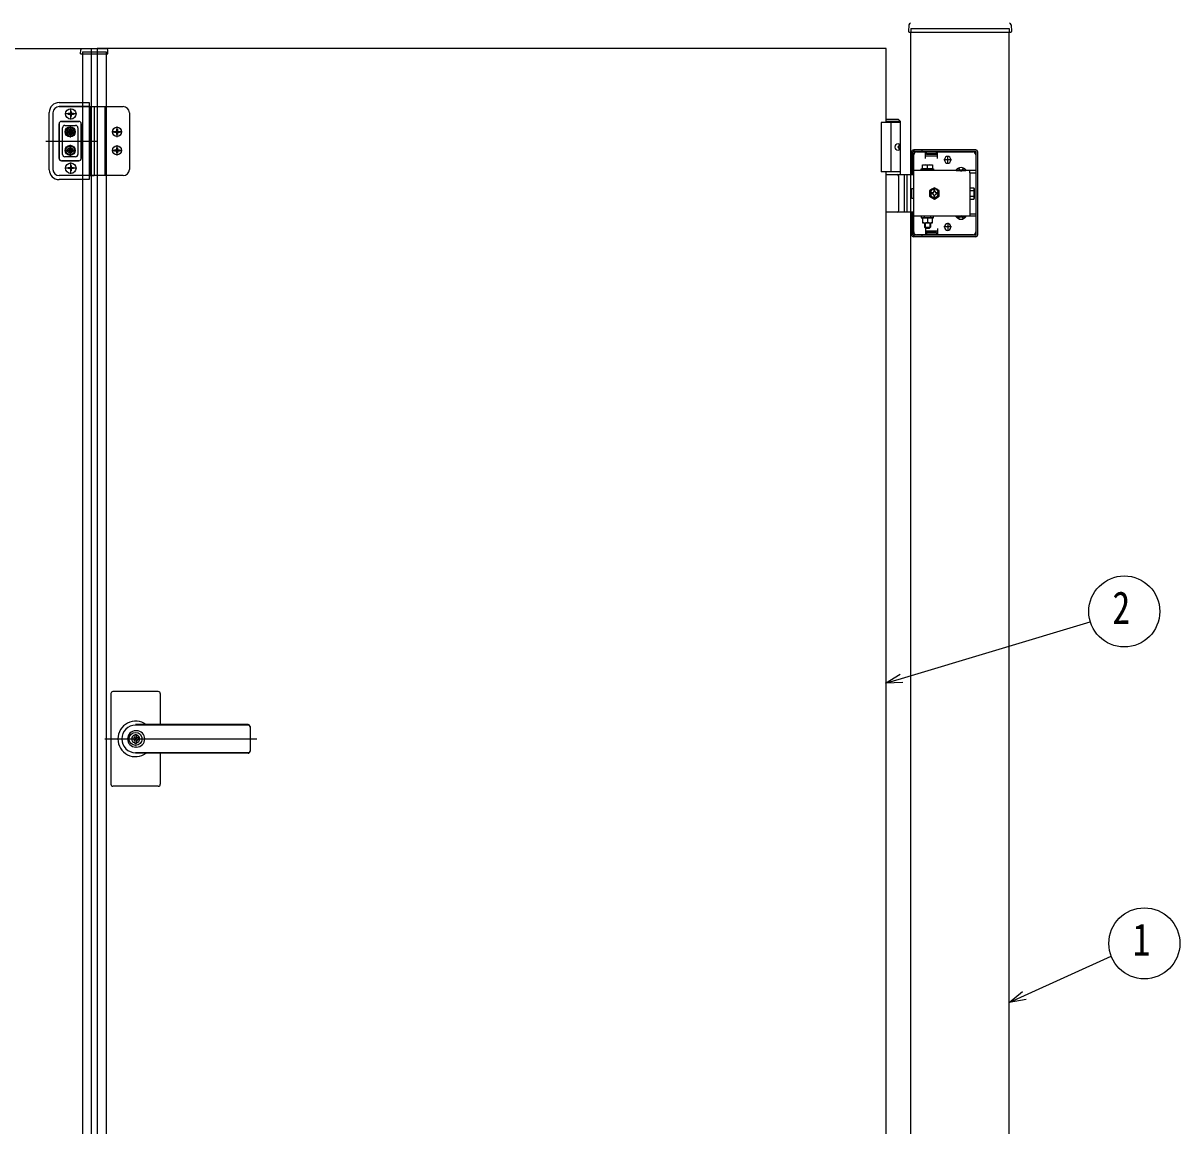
# Model space of a CAD drawing. Units: millimetres, scale not verified. Extents: x -4205 to 4205, y -2970 to 2970.
# Drawn here: x -1099 to 74, y 554 to 1672 of the extents above; entities that cross this region are included whole.
import ezdxf
from ezdxf.enums import TextEntityAlignment as Align

# ---------------------------------------------------------------- set-up
doc = ezdxf.new("R2010")
doc.units = ezdxf.units.MM
doc.header["$LTSCALE"] = 12
doc.layers.add('0-4_YKK_A1', color=4, linetype='Continuous')
doc.layers.add('0-5_YKK_D', color=6, linetype='Continuous')
doc.styles.add('ＭＳ ゴシック', font='')
doc.styles.get('ＭＳ ゴシック').set_extended_font_data('MS Gothic')

msp = doc.modelspace()

# ---------------------------------------------------------------- linework, layer by layer
at = {"layer": '0-4_YKK_A1'}
for p, q in [((-200.73, 1670.19), (-201.08, 1663.53)), ((-198.98, 1666.5), (-198.98, 1663)), ((-97.23, 1670.19), (-96.88, 1663.53)), ((-200.58, 1663), (-97.38, 1663)), ((-198.98, -33.5), (-198.98, 1663)), ((-98.98, -33.5), (-98.98, 1663)), ((-1040.88, 1641), (-1040.67, 1645.05)), ((-1014.29, 1646), (-1039.67, 1646)), ((-1038.98, 1643), (-1014.98, 1643)), ((-1038.98, 1643), (-1038.98, 1641)), ((-1014.98, 1643), (-1014.98, 1641)), ((-1013.08, 1641), (-1013.29, 1645.05)), ((-223.98, 1571.5), (-223.98, 1646.5)), ((-1040.88, 1641), (-1013.08, 1641)), ((-1038.98, 1641), (-1038.98, 52)), ((-1014.98, 1641), (-1014.98, 52)), ((-1062.61, 1591.5), (-1031.98, 1591.5)), ((-1031.98, 1587.5), (-1062.61, 1587.5)), ((-1062.61, 1587.5), (-997.61, 1587.5)), ((-1050.73, 1574.31), (-1050.73, 1585.69)), ((-1031.98, 1591.5), (-1031.98, 1513.5)), ((-1030.73, 1587.5), (-1030.73, 1517.5)), ((-1030.11, 1587.5), (-1030.11, 1517.5)), ((-1026.98, 1587.5), (-1026.98, 1517.5)), ((-1016.36, 1587.5), (-1016.36, 1517.5)), ((-1072.61, 1523.5), (-1072.61, 1581.5)), ((-1068.86, 1581.25), (-1068.86, 1523.75)), ((-1068.86, 1581.25), (-1068.86, 1523.75)), ((-1060.11, 1572.5), (-1042.61, 1572.5)), ((-1042.61, 1572.5), (-1060.11, 1572.5)), ((-1042.61, 1572.5), (-1060.11, 1572.5)), ((-1045.04, 1580), (-1056.42, 1580)), ((-1047.61, 1580), (-1053.86, 1580)), ((-1053.32, 1580.44), (-1053.32, 1579.56)), ((-1051.79, 1580.44), (-1053.32, 1580.44)), ((-1051.79, 1579.56), (-1053.32, 1579.56)), ((-1050.29, 1582.59), (-1051.17, 1582.59)), ((-1051.17, 1582.59), (-1051.17, 1581.06)), ((-1051.17, 1578.94), (-1051.17, 1577.41)), ((-1050.29, 1577.41), (-1051.17, 1577.41)), ((-1050.73, 1576.87), (-1050.73, 1583.12)), ((-1050.29, 1582.59), (-1050.29, 1581.06)), ((-1050.29, 1578.94), (-1050.29, 1577.41)), ((-1048.14, 1580.44), (-1049.67, 1580.44)), ((-1048.14, 1579.56), (-1049.67, 1579.56)), ((-1048.14, 1580.44), (-1048.14, 1579.56)), ((-991.36, 1581.25), (-991.36, 1523.75)), ((-211.48, 1574.5), (-223.98, 1574.5)), ((-209.48, 1572.5), (-223.98, 1572.5)), ((-211.48, 1574.5), (-209.48, 1572.5)), ((-209.48, 1518.5), (-209.48, 1572.5)), ((-1062.61, 1570), (-1062.61, 1535)), ((-1062.61, 1535), (-1062.61, 1570)), ((-1062.61, 1570), (-1062.61, 1535)), ((-1059.18, 1539.05), (-1059.18, 1565.95)), ((-1056.98, 1561.87), (-1045.73, 1561.87)), ((-1056.68, 1568.45), (-1046.03, 1568.45)), ((-1051.36, 1567.5), (-1051.36, 1556.25)), ((-1050.84, 1560.34), (-1050.84, 1559.31)), ((-1043.53, 1565.95), (-1043.53, 1539.05)), ((-1040.11, 1570), (-1040.11, 1535)), ((-1040.11, 1535), (-1040.11, 1570)), ((-1040.11, 1535), (-1040.11, 1570)), ((-998.54, 1561.87), (-1009.17, 1561.87)), ((-1009.04, 1561.87), (-998.67, 1561.87)), ((-1006.42, 1562.31), (-1006.42, 1561.44)), ((-1006.42, 1562.31), (-1004.92, 1562.31)), ((-1006.42, 1561.44), (-1004.92, 1561.44)), ((-1004.29, 1564.44), (-1003.42, 1564.44)), ((-1004.29, 1564.44), (-1004.29, 1562.94)), ((-1004.29, 1560.81), (-1004.29, 1559.31)), ((-1003.86, 1556.56), (-1003.86, 1567.19)), ((-1003.86, 1556.69), (-1003.86, 1567.06)), ((-1003.42, 1564.44), (-1003.42, 1562.94)), ((-1003.42, 1560.81), (-1003.42, 1559.31)), ((-1002.79, 1562.31), (-1001.29, 1562.31)), ((-1002.79, 1561.44), (-1001.29, 1561.44)), ((-1001.29, 1562.31), (-1001.29, 1561.44)), ((-218.98, 1571.5), (-218.98, 1521.5)), ((-1076.1, 1552.5), (-1023.49, 1552.5)), ((-1051.36, 1548.75), (-1051.36, 1537.5)), ((-1004.29, 1559.31), (-1003.42, 1559.31)), ((-1003.86, 1537.81), (-1003.86, 1548.44)), ((-210.78, 1548.6), (-210.18, 1548.6)), ((-1056.98, 1543.12), (-1045.73, 1543.12)), ((-1050.84, 1541.59), (-1050.84, 1540.56)), ((-998.54, 1543.12), (-1009.17, 1543.12)), ((-1009.04, 1543.12), (-998.67, 1543.12)), ((-1006.42, 1543.56), (-1006.42, 1542.69)), ((-1006.42, 1543.56), (-1004.92, 1543.56)), ((-1006.42, 1542.69), (-1004.92, 1542.69)), ((-1004.29, 1545.69), (-1003.42, 1545.69)), ((-1004.29, 1545.69), (-1004.29, 1544.19)), ((-1004.29, 1542.06), (-1004.29, 1540.56)), ((-1004.29, 1540.56), (-1003.42, 1540.56)), ((-1003.86, 1537.94), (-1003.86, 1548.31)), ((-1003.42, 1545.69), (-1003.42, 1544.19)), ((-1003.42, 1542.06), (-1003.42, 1540.56)), ((-1002.79, 1543.56), (-1001.29, 1543.56)), ((-1002.79, 1542.69), (-1001.29, 1542.69)), ((-1001.29, 1543.56), (-1001.29, 1542.69)), ((-211.79, 1546.92), (-211.2, 1546.92)), ((-211.79, 1546.08), (-211.2, 1546.08)), ((-210.78, 1544.4), (-210.18, 1544.4)), ((-197.98, 1518.5), (-197.98, 1541.5)), ((-196.48, 1518.5), (-196.48, 1541.5)), ((-132.98, 1543.5), (-195.98, 1543.5)), ((-132.98, 1542), (-195.98, 1542)), ((-195.98, 1460.5), (-195.98, 1538.5)), ((-195.48, 1542), (-195.48, 1543.5)), ((-192.98, 1541.5), (-183.98, 1541.5)), ((-187.48, 1542), (-187.48, 1543.5)), ((-183.98, 1535), (-183.98, 1541.5)), ((-183.98, 1540.5), (-171.98, 1540.5)), ((-183.98, 1537.5), (-171.98, 1537.5)), ((-182.98, 1539), (-182.98, 1542)), ((-172.98, 1539), (-182.98, 1539)), ((-172.98, 1539), (-172.98, 1542)), ((-171.98, 1535), (-171.98, 1541.5)), ((-171.98, 1541.5), (-135.98, 1541.5)), ((-161.48, 1529.5), (-161.48, 1537.5)), ((-132.98, 1538.5), (-132.98, 1520.2)), ((-132.48, 1457.5), (-132.48, 1541.5)), ((-130.98, 1457.5), (-130.98, 1541.5)), ((-1042.61, 1532.5), (-1060.11, 1532.5)), ((-1060.11, 1532.5), (-1042.61, 1532.5)), ((-1060.11, 1532.5), (-1042.61, 1532.5)), ((-1046.03, 1536.55), (-1056.68, 1536.55)), ((-1045.04, 1525), (-1056.42, 1525)), ((-1047.61, 1525), (-1053.86, 1525)), ((-1053.32, 1525.44), (-1053.32, 1524.56)), ((-1051.79, 1525.44), (-1053.32, 1525.44)), ((-1050.29, 1527.59), (-1051.17, 1527.59)), ((-1051.17, 1527.59), (-1051.17, 1526.06)), ((-1050.73, 1519.31), (-1050.73, 1530.69)), ((-1050.73, 1521.87), (-1050.73, 1528.12)), ((-1050.29, 1527.59), (-1050.29, 1526.06)), ((-1048.14, 1525.44), (-1049.67, 1525.44)), ((-1048.14, 1525.44), (-1048.14, 1524.56)), ((-186.98, 1528.3), (-176.98, 1528.3)), ((-186.98, 1524.3), (-186.98, 1528.3)), ((-181.98, 1524.3), (-181.98, 1527.87)), ((-176.98, 1528.3), (-176.98, 1524.3)), ((-157.48, 1533.5), (-165.48, 1533.5)), ((-164.73, 1533.25), (-164.73, 1533.75)), ((-158.23, 1533.25), (-158.23, 1533.75)), ((-150.33, 1525.2), (-149.13, 1522.73)), ((-145.63, 1525.2), (-146.84, 1522.73)), ((-1031.98, 1517.5), (-1062.61, 1517.5)), ((-997.61, 1517.5), (-1062.61, 1517.5)), ((-1031.98, 1513.5), (-1062.61, 1513.5)), ((-1051.79, 1524.56), (-1053.32, 1524.56)), ((-1051.17, 1523.94), (-1051.17, 1522.41)), ((-1050.29, 1522.41), (-1051.17, 1522.41)), ((-1050.29, 1523.94), (-1050.29, 1522.41)), ((-1048.14, 1524.56), (-1049.67, 1524.56)), ((-1031.98, 1517.5), (-1026.98, 1517.5)), ((-209.48, 1521.5), (-228.98, 1521.5)), ((-223.98, 171.5), (-223.98, 1521.5)), ((-223.98, 1518.5), (-198.98, 1518.5)), ((-211.17, 1482), (-211.17, 1517)), ((-205.48, 1518.5), (-205.48, 1480.5)), ((-202.98, 1518.5), (-202.98, 1480.5)), ((-198.98, 1518.5), (-195.98, 1518.5)), ((-196.48, 1520.2), (-197.98, 1520.2)), ((-132.98, 1522.7), (-195.98, 1522.7)), ((-188.23, 1524.3), (-175.73, 1524.3)), ((-188.23, 1522.7), (-188.23, 1524.3)), ((-175.73, 1522.7), (-188.23, 1522.7)), ((-176.98, 1524.3), (-186.98, 1524.3)), ((-175.73, 1524.3), (-175.73, 1522.7)), ((-152.73, 1523.21), (-143.23, 1523.21)), ((-152.73, 1523.21), (-152.73, 1522.7)), ((-152.73, 1522.7), (-143.23, 1522.7)), ((-149.13, 1522.73), (-147.98, 1522.12)), ((-146.84, 1522.73), (-147.98, 1522.12)), ((-143.23, 1523.21), (-143.23, 1522.7)), ((-138.98, 1520.2), (-138.98, 1522.7)), ((-138.98, 1520.2), (-132.98, 1520.2)), ((-138.98, 1520.2), (-138.98, 1478.8)), ((-174.98, 1505.27), (-179.98, 1502.39)), ((-179.98, 1502.39), (-179.98, 1496.61)), ((-175.58, 1502.65), (-175.58, 1501.41)), ((-174.38, 1502.65), (-175.58, 1502.65)), ((-169.98, 1502.39), (-174.98, 1505.27)), ((-174.38, 1501.41), (-174.38, 1502.65)), ((-169.98, 1496.61), (-169.98, 1502.39)), ((-138.68, 1503.4), (-138.98, 1503.4)), ((-138.68, 1505.27), (-135.13, 1505.27)), ((-138.68, 1493.73), (-138.68, 1505.27)), ((-138.68, 1495.6), (-138.68, 1503.4)), ((-138.68, 1502.39), (-135.13, 1502.39)), ((-134.68, 1504.5), (-135.13, 1505.27)), ((-134.68, 1504.5), (-134.68, 1494.5)), ((-179.98, 1496.61), (-174.98, 1493.73)), ((-178.13, 1498.9), (-176.89, 1498.9)), ((-175.58, 1497.59), (-175.58, 1496.35)), ((-174.98, 1493.73), (-169.98, 1496.61)), ((-171.83, 1500.1), (-173.07, 1500.1)), ((-173.07, 1498.9), (-171.83, 1498.9)), ((-171.83, 1498.9), (-171.83, 1500.1)), ((-138.68, 1495.6), (-138.98, 1495.6)), ((-138.68, 1496.61), (-135.13, 1496.61)), ((-138.68, 1493.73), (-135.13, 1493.73)), ((-134.68, 1494.5), (-135.13, 1493.73)), ((-198.98, 1480.5), (-223.98, 1480.5)), ((-195.98, 1480.5), (-198.98, 1480.5)), ((-197.98, 1457.5), (-197.98, 1480.5)), ((-196.48, 1478.8), (-197.98, 1478.8)), ((-196.48, 1457.5), (-196.48, 1480.5)), ((-138.98, 1478.8), (-138.98, 1476.3)), ((-138.98, 1478.8), (-132.98, 1478.8)), ((-132.98, 1478.8), (-132.98, 1460.5)), ((-132.98, 1476.3), (-195.98, 1476.3)), ((-175.73, 1476.3), (-188.23, 1476.3)), ((-188.23, 1476.3), (-188.23, 1474.7)), ((-188.23, 1474.7), (-175.73, 1474.7)), ((-186.98, 1474.7), (-186.98, 1469.7)), ((-176.98, 1474.7), (-186.98, 1474.7)), ((-186.98, 1469.7), (-176.98, 1469.7)), ((-185.18, 1476.3), (-185.18, 1474.7)), ((-184.98, 1469.7), (-184.98, 1465.3)), ((-184.44, 1469.7), (-184.44, 1464.76)), ((-181.98, 1474.7), (-181.98, 1470.13)), ((-179.52, 1469.7), (-179.52, 1464.76)), ((-178.98, 1469.7), (-178.98, 1465.3)), ((-178.78, 1476.3), (-178.78, 1474.7)), ((-176.98, 1469.7), (-176.98, 1474.7)), ((-175.73, 1474.7), (-175.73, 1476.3)), ((-161.48, 1469.5), (-161.48, 1461.5)), ((-152.73, 1476.3), (-143.23, 1476.3)), ((-152.73, 1475.79), (-152.73, 1476.3)), ((-152.73, 1475.79), (-143.23, 1475.79)), ((-150.33, 1473.8), (-149.13, 1476.27)), ((-149.13, 1476.27), (-147.98, 1476.88)), ((-146.84, 1476.27), (-147.98, 1476.88)), ((-145.63, 1473.8), (-146.84, 1476.27)), ((-143.23, 1475.79), (-143.23, 1476.3)), ((-132.98, 1457), (-195.98, 1457)), ((-132.98, 1455.5), (-195.98, 1455.5)), ((-195.48, 1455.5), (-195.48, 1457)), ((-183.98, 1457.5), (-192.98, 1457.5)), ((-187.48, 1455.5), (-187.48, 1457)), ((-184.98, 1465.3), (-178.98, 1465.3)), ((-184.98, 1465.3), (-183.98, 1464.3)), ((-183.98, 1464.3), (-179.98, 1464.3)), ((-183.98, 1464), (-183.98, 1457.5)), ((-183.98, 1461.5), (-171.98, 1461.5)), ((-183.98, 1458.5), (-171.98, 1458.5)), ((-182.98, 1460), (-182.98, 1457)), ((-172.98, 1460), (-182.98, 1460)), ((-178.98, 1465.3), (-179.98, 1464.3)), ((-172.98, 1460), (-172.98, 1457)), ((-171.98, 1464), (-171.98, 1457.5)), ((-135.98, 1457.5), (-171.98, 1457.5)), ((-157.48, 1465.5), (-165.48, 1465.5)), ((-164.73, 1465.75), (-164.73, 1465.25)), ((-158.23, 1465.75), (-158.23, 1465.25)), ((-1009.98, 992.5), (-1009.98, 900.5)), ((-961.98, 994.5), (-1007.98, 994.5)), ((-959.98, 992.5), (-959.98, 961.07)), ((-985.88, 951.05), (-985.88, 948)), ((-985.88, 951.05), (-984.08, 951.05)), ((-870.98, 961), (-984.98, 961)), ((-870.98, 960.5), (-984.98, 960.5)), ((-983.98, 954.7), (-984.98, 954.7)), ((-984.08, 951.05), (-984.08, 948.45)), ((-868.97, 959), (-868.97, 933.95)), ((-1016.15, 946.5), (-861.99, 946.5)), ((-984.56, 947.18), (-985.88, 948)), ((-984.56, 945.82), (-985.88, 945)), ((-985.88, 945), (-985.88, 941.95)), ((-985.88, 941.95), (-984.08, 941.95)), ((-984.08, 944.55), (-984.08, 941.95)), ((-982.28, 947.5), (-983.9, 948.17)), ((-983.9, 944.83), (-982.28, 945.5)), ((-982.28, 947.5), (-982.28, 945.5)), ((-983.98, 938.3), (-984.98, 938.3)), ((-870.98, 932.5), (-984.98, 932.5)), ((-870.98, 932), (-984.98, 932)), ((-959.98, 931.94), (-959.98, 900.5)), ((-961.98, 898.5), (-1007.98, 898.5))]:
    msp.add_line(p, q, dxfattribs=at)
for points in [[(-198.98, 1666.5), (-98.98, 1666.5), (-98.98, 1663)], [(-1429.98, 1646.5), (-1029.98, 1646.5), (-1029.98, 46.5), (-1429.98, 46.5), (-1429.98, 121.5)], [(-223.98, 1646.5), (-1023.98, 1646.5), (-1023.98, 46.5), (-223.98, 46.5), (-223.98, 121.5)], [(-1052.89, 1561.36), (-1053.92, 1561.36), (-1053.92, 1562.39), (-1052.89, 1562.39)], [(-1051.87, 1563.41), (-1051.87, 1564.44), (-1050.84, 1564.44), (-1050.84, 1563.41)], [(-1050.84, 1559.31), (-1051.87, 1559.31), (-1051.87, 1560.34)], [(-1049.82, 1562.39), (-1048.79, 1562.39), (-1048.79, 1561.36), (-1049.82, 1561.36)], [(-209.48, 1571.5), (-228.98, 1571.5), (-228.98, 1521.5)], [(-1052.89, 1542.61), (-1053.92, 1542.61), (-1053.92, 1543.64), (-1052.89, 1543.64)], [(-1051.87, 1544.66), (-1051.87, 1545.69), (-1050.84, 1545.69), (-1050.84, 1544.66)], [(-1050.84, 1540.56), (-1051.87, 1540.56), (-1051.87, 1541.59)], [(-1049.82, 1543.64), (-1048.79, 1543.64), (-1048.79, 1542.61), (-1049.82, 1542.61)], [(-211.2, 1546.92), (-211.09, 1546.94), (-210.98, 1546.98), (-210.88, 1547.06), (-210.79, 1547.17), (-210.72, 1547.29), (-210.68, 1547.44), (-210.66, 1547.6), (-210.66, 1547.76)], [(-210.66, 1545.24), (-210.66, 1545.4), (-210.68, 1545.56), (-210.72, 1545.71), (-210.79, 1545.83), (-210.88, 1545.94), (-210.98, 1546.02), (-211.09, 1546.06), (-211.2, 1546.08)], [(-210.07, 1547.76), (-210.04, 1547.6), (-210, 1547.44), (-209.93, 1547.29), (-209.85, 1547.17), (-209.75, 1547.06), (-209.69, 1547.01)], [(-209.69, 1545.99), (-209.75, 1545.94), (-209.85, 1545.83), (-209.93, 1545.71), (-210, 1545.56), (-210.04, 1545.4), (-210.07, 1545.24)], [(-195.98, 1494.4), (-197.98, 1494.4), (-197.98, 1504.6), (-195.98, 1504.6)], [(-176.89, 1500.1), (-178.13, 1500.1), (-178.13, 1498.9)], [(-175.58, 1496.35), (-174.38, 1496.35), (-174.38, 1497.59)]]:
    msp.add_lwpolyline(points, dxfattribs=at)
for centre, radius in [((-1050.73, 1580), 5.31), ((-1051.36, 1561.87), 5.12), ((-1051.36, 1561.87), 4.38), ((-1051.36, 1561.87), 2.81), ((-1003.86, 1561.87), 4.69), ((-1051.36, 1543.12), 5.12), ((-1051.36, 1543.12), 4.38), ((-1051.36, 1543.12), 2.81), ((-1003.86, 1543.12), 4.69), ((-1050.73, 1525), 5.31), ((-984.98, 946.5), 6.6)]:
    msp.add_circle(centre, radius, dxfattribs=at)
for centre, radius, start, end in [((-198.73, 1670.08), 2, 99.0011, 177), ((-99.23, 1670.08), 2, 3, 80.9989), ((-200.58, 1663.5), 0.5, 177, 270), ((-97.38, 1663.5), 0.5, 270, 3), ((-1039.67, 1645), 1, 90, 177), ((-1014.29, 1645), 1, 3, 90), ((-1062.61, 1581.5), 10, 90, 180), ((-1062.61, 1581.25), 6.25, 90, 180), ((-1062.61, 1581.25), 6.25, 90, 180), ((-1062.61, 1581.25), 6.25, 90, 180), ((-997.61, 1581.25), 6.25, 0, 90), ((-1060.11, 1570), 2.5, 90, 180), ((-1060.11, 1570), 2.5, 90, 180), ((-1060.11, 1570), 2.5, 90, 180), ((-1060.11, 1570), 2.5, 90, 180), ((-1051.79, 1581.06), 0.625, 270, 0), ((-1051.79, 1578.94), 0.625, 0, 90), ((-1049.67, 1581.06), 0.625, 180, 270), ((-1049.67, 1578.94), 0.625, 90, 180), ((-1042.61, 1570), 2.5, 0, 90), ((-1042.61, 1570), 2.5, 0, 90), ((-1042.61, 1570), 2.5, 0, 90), ((-1042.61, 1570), 2.5, 0, 90), ((-1052.89, 1563.41), 1.02, 270, 0), ((-1052.89, 1560.34), 1.02, 0, 90), ((-1049.82, 1563.41), 1.02, 180, 270), ((-1049.82, 1560.34), 1.02, 90, 180), ((-1004.92, 1562.94), 0.625, 270, 0), ((-1004.92, 1560.81), 0.625, 0, 90), ((-1002.79, 1562.94), 0.625, 180, 270), ((-1002.79, 1560.81), 0.625, 90, 180), ((-1052.89, 1544.66), 1.02, 270, 0), ((-1052.89, 1541.59), 1.02, 0, 90), ((-1049.82, 1544.66), 1.02, 180, 270), ((-1049.82, 1541.59), 1.02, 90, 180), ((-1004.92, 1544.19), 0.625, 270, 0), ((-1004.92, 1542.06), 0.625, 0, 90), ((-1002.79, 1544.19), 0.625, 180, 270), ((-1002.79, 1542.06), 0.625, 90, 180), ((-195.98, 1541.5), 2, 90, 180), ((-195.98, 1541.5), 0.5, 90, 180), ((-192.98, 1538.5), 3, 90, 180), ((-161.48, 1533.75), 3.25, 0, 180), ((-135.98, 1538.5), 3, 0, 90), ((-132.98, 1541.5), 2, 0, 90), ((-132.98, 1541.5), 0.5, 0, 90), ((-1060.11, 1535), 2.5, 180, 270), ((-1060.11, 1535), 2.5, 180, 270), ((-1060.11, 1535), 2.5, 180, 270), ((-1060.11, 1535), 2.5, 180, 270), ((-1051.79, 1526.06), 0.625, 270, 0), ((-1049.67, 1526.06), 0.625, 180, 270), ((-1042.61, 1535), 2.5, 270, 0), ((-1042.61, 1535), 2.5, 270, 0), ((-1042.61, 1535), 2.5, 270, 0), ((-1042.61, 1535), 2.5, 270, 0), ((-184.48, 1520.87), 7.43, 70.34714, 109.65286), ((-179.48, 1520.87), 7.43, 70.34714, 109.65286), ((-161.48, 1533.25), 3.25, 180, 0), ((-147.98, 1519.93), 5.77, 34.65097, 145.34903), ((-1062.61, 1523.5), 10, 180, 270), ((-1062.61, 1523.75), 6.25, 180, 270), ((-1062.61, 1523.75), 6.25, 180, 270), ((-1062.61, 1523.75), 6.25, 180, 270), ((-1051.79, 1523.94), 0.625, 0, 90), ((-1049.67, 1523.94), 0.625, 90, 180), ((-997.61, 1523.75), 6.25, 270, 0), ((-212.67, 1517), 1.5, 0, 90), ((-174.98, 1499.5), 5, 76.88299, 190.15922), ((-174.98, 1499.5), 5, 190.15922, 76.88299), ((-174.98, 1499.5), 4.3, 83.27178, 183.77043), ((-174.98, 1499.5), 4.3, 183.77043, 83.27178), ((-137.24, 1503.83), 2.56, 325.61575, 34.38425), ((-144.23, 1499.5), 9.55, 342.41205, 17.58795), ((-176.89, 1501.41), 1.31, 270, 0), ((-176.89, 1497.59), 1.31, 0, 90), ((-173.07, 1501.41), 1.31, 180, 270), ((-173.07, 1497.59), 1.31, 90, 180), ((-137.24, 1495.17), 2.56, 325.61575, 34.38425), ((-212.67, 1482), 1.5, 270, 0), ((-184.48, 1477.13), 7.43, 250.34714, 289.65286), ((-179.48, 1477.13), 7.43, 250.34714, 289.65286), ((-161.48, 1465.75), 3.25, 0, 180), ((-147.98, 1479.07), 5.77, 214.65097, 325.34903), ((-195.98, 1457.5), 2, 180, 270), ((-195.98, 1457.5), 0.5, 180, 270), ((-192.98, 1460.5), 3, 180, 270), ((-161.48, 1465.25), 3.25, 180, 0), ((-135.98, 1460.5), 3, 270, 0), ((-132.98, 1457.5), 0.5, 270, 0), ((-132.98, 1457.5), 2, 270, 0), ((-1007.98, 992.5), 2, 90, 180), ((-961.98, 992.5), 2, 0, 90), ((-984.98, 946.5), 18, 54.01459, 180.00366), ((-984.98, 946.5), 14, 90, 270), ((-984.98, 946.5), 8.2, 90, 270), ((-984.98, 946.5), 4, 103.00288, 256.99712), ((-984.98, 946.5), 4, 283.00288, 76.99712), ((-983.98, 946.5), 8.2, 270, 90), ((-870.97, 959), 2, 0, 90), ((-870.97, 958.5), 2, 0, 90), ((-984.98, 946.5), 18, 180.00366, 305.98541), ((-984.98, 946.5), 2, 116.74368, 243.25632), ((-984.98, 946.5), 0.8, 301.82132, 58.17868), ((-983.78, 948.45), 0.3, 180, 247.38014), ((-983.78, 944.55), 0.3, 112.61986, 180), ((-870.97, 934.5), 2, 270, 0), ((-870.97, 934), 2, 270, 0), ((-1007.98, 900.5), 2, 180, 270), ((-961.98, 900.5), 2, 270, 0)]:
    msp.add_arc(centre, radius, start, end, dxfattribs=at)
for centre, major_axis, ratio, start_param, end_param in [((-1056.68, 1565.95), (-1.77, 1.77), 0.999695, 5.4979394, 7.0684312), ((-1046.03, 1565.95), (1.77, 1.77), 0.999695, 5.4979394, 7.0684312), ((-216.96, 1546.5), (0, 9), 0.707107, 4.8528504, 4.9478932), ((-216.37, 1546.5), (0, 9), 0.707107, 4.8528504, 4.9478932), ((-1056.68, 1539.05), (-1.77, -1.77), 0.999695, 5.4979394, 7.0684312), ((-1046.03, 1539.05), (1.77, -1.77), 0.999695, 5.4979394, 7.0684312), ((-218.15, 1546.5), (0, 9), 0.707107, 4.6657054, 4.7590726), ((-216.96, 1546.5), (0, 9), 0.707107, 4.4768847, 4.5719276), ((-216.37, 1546.5), (0, 9), 0.707107, 4.4768847, 4.5719276)]:
    msp.add_ellipse(centre, major_axis=major_axis, ratio=ratio, start_param=start_param, end_param=end_param, dxfattribs=at)
msp.add_ellipse((-212.14, 1546.5), major_axis=(0, -3.5), ratio=0.707107, dxfattribs=at)
at = {"layer": '0-5_YKK_D'}
for points in [[(-224.55, 1003), (-208.26, 1007.89), (-16.87, 1065.35)], [(-206.96, 1003.53), (-224.55, 1003), (-209.57, 1012.26)], [(-99.19, 679.4), (-83.7, 686.4), (4.39, 726.26)], [(-81.83, 682.25), (-99.19, 679.4), (-85.58, 690.55)]]:
    msp.add_lwpolyline(points, dxfattribs=at)
for centre in [(17.61, 1075.71), (37.97, 739.24)]:
    msp.add_circle(centre, 36, dxfattribs=at)

# ---------------------------------------------------------------- texts
at = {"layer": '0-5_YKK_D', "style": 'ＭＳ ゴシック', "width": 0.8}
for s, p in [('2', (5.61, 1053.21)), ('1', (25.97, 716.74))]:
    msp.add_text(s, height=32.99, dxfattribs=at).set_placement(p, align=Align.BOTTOM_LEFT)

doc.saveas('drawing.dxf')
